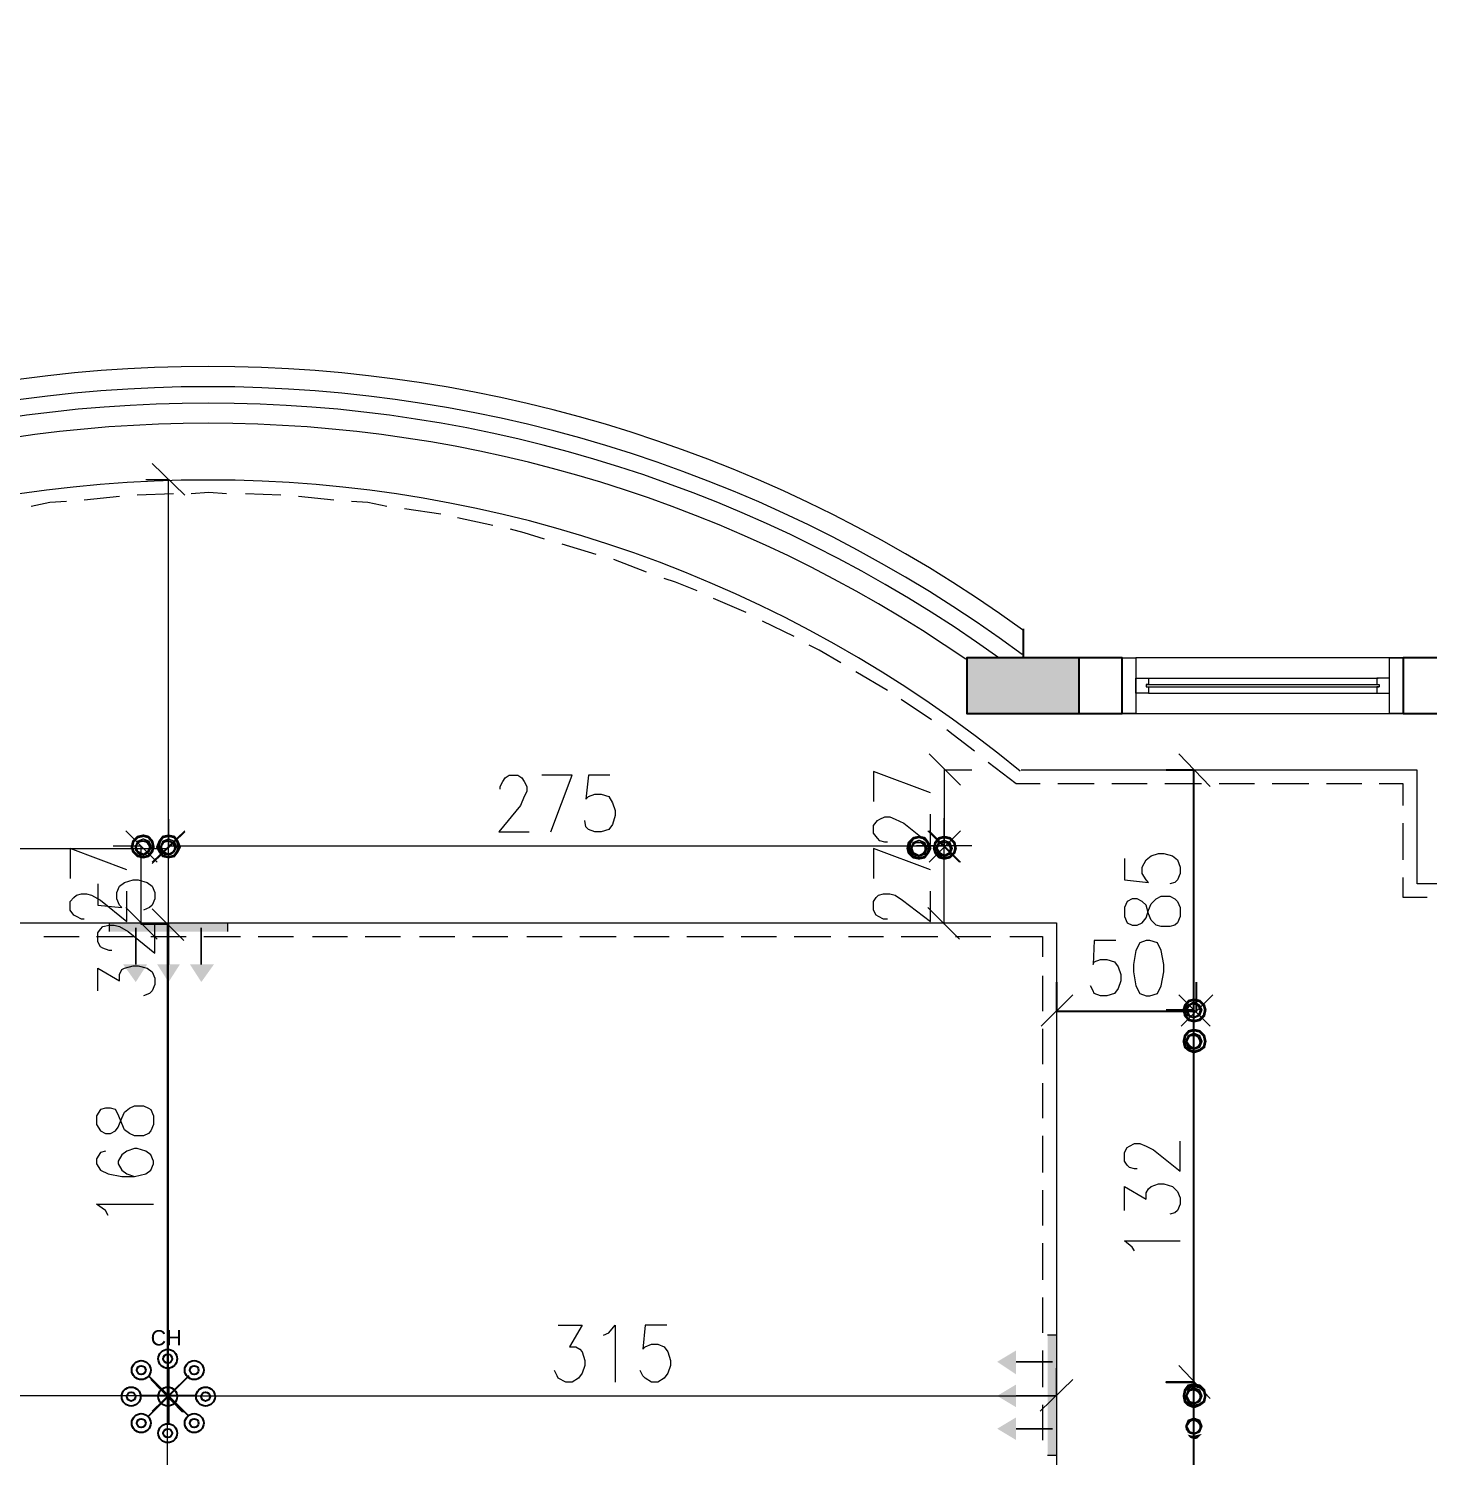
# Model space of a CAD drawing. Header units: millimetres. Extents: x 0 to 18511, y 19 to 17554.
# Drawn here: x 3949 to 8919, y 12091 to 17159 of the extents above; entities that cross this region are included whole.
import ezdxf

# ---------------------------------------------------------------- set-up
doc = ezdxf.new("R2010")
doc.units = ezdxf.units.MM
for name, color, linetype in [('PDF_A-COLUMN', 7, 'Continuous'), ('PDF_A-DIM-INT', 7, 'Continuous'), ('PDF_A-Wall', 7, 'Continuous'), ('PDF_C-AC-SAG', 5, 'Continuous'), ('PDF_c-ceiling', 7, 'Continuous'), ('PDF_DIM', 7, 'Continuous'), ('PDF_WA LL', 7, 'Continuous'), ('PDF_文字', 7, 'Continuous')]:
    doc.layers.add(name, color=color, linetype=linetype)
for name, color, linetype, true_color in [('PDF_A-COLUMN_HATCH', 8, 'Continuous', 0x767676), ('PDF_A-GLAZING', 151, 'Continuous', 0x7fbfff), ('PDF_A-LIGHTING', 133, 'Continuous', 0x6edddd), ('PDF_C-LIGHTING', 133, 'Continuous', 0x6edddd), ('PDF_celing doted', 30, 'Continuous', 0xff7f00)]:
    doc.layers.add(name, color=color, linetype=linetype, true_color=true_color)
doc.styles.add('PDF ArialMT', font='arial.ttf')

msp = doc.modelspace()

# ---------------------------------------------------------------- linework, layer by layer
at = {"layer": 'PDF_A-COLUMN', "lineweight": 30}
for points in [[(7280.8, 14925.8), (7280.8, 14728.8), (7679.3, 14728.8), (7679.3, 14925.8)], [(7679.3, 14925.8), (7280.8, 14925.8), (7280.8, 14728.8), (7679.3, 14728.8)]]:
    msp.add_lwpolyline(points, close=True, dxfattribs=at)
at = {"layer": 'PDF_A-COLUMN_HATCH', "transparency": 33554559}
for points in [[(7280.8, 14925.8), (7280.8, 14728.8), (7679.3, 14925.8)], [(7280.8, 14728.8), (7679.3, 14925.8), (7679.3, 14728.8)]]:
    msp.add_solid(points, dxfattribs=at)
at = {"layer": 'PDF_A-DIM-INT', "lineweight": 20}
for points in [[(4504.6, 15503.5), (4388.2, 15615.4)], [(7146.5, 14585.5), (7258.4, 14473.6)], [(8145, 14469.1), (8033.1, 14585.5)], [(4294.2, 14312.4), (4406.1, 14200.4)], [(4504.6, 14312.4), (4388.2, 14200.4)], [(4388.2, 14196), (4504.6, 14307.9)], [(7142, 14312.4), (7254, 14200.4)], [(7146.5, 14200.4), (7258.4, 14312.4)], [(7258.4, 14200.4), (7146.5, 14312.4)], [(4406.1, 13927.3), (4294.2, 14039.2)], [(7254, 13927.3), (7142, 14039.2)], [(4500.1, 13922.8), (4388.2, 14034.8)], [(7657, 13730.3), (7545, 13618.3)], [(8042, 13618.3), (8154, 13730.3)], [(4495.7, 12248.1), (4383.7, 12364.6)], [(4388.2, 12364.6), (4504.6, 12248.1)], [(4388.2, 12248.1), (4504.6, 12364.6), (4388.2, 12252.6)], [(4388.2, 12360.1), (4500.1, 12248.1)], [(7540.5, 12252.6), (7657, 12364.6)]]:
    msp.add_lwpolyline(points, dxfattribs=at)
for points in [[(8145, 13618.3), (8033.1, 13730.3)], [(8145, 12297.4), (8033.1, 12413.8)]]:
    msp.add_lwpolyline(points, close=True, dxfattribs=at)
at = {"layer": 'PDF_A-GLAZING', "lineweight": 0}
for points in [[(7831.6, 14925.8), (7880.8, 14925.8), (7880.8, 14728.8), (7831.6, 14728.8), (7880.8, 14728.8), (8780.9, 14728.8), (8830.1, 14728.8), (8780.9, 14728.8), (8780.9, 14925.8), (8830.1, 14925.8), (7880.8, 14925.8)], [(7925.6, 14854.2), (8740.6, 14854.2)], [(7916.7, 14831.8), (8745, 14831.8)], [(7916.7, 14822.9), (8745, 14822.9)], [(7925.6, 14800.5), (8736.1, 14800.5)]]:
    msp.add_lwpolyline(points, dxfattribs=at)
for points in [[(7880.8, 14854.2), (7925.6, 14854.2), (7925.6, 14831.8), (7916.7, 14831.8), (7916.7, 14822.9), (7925.6, 14822.9), (7925.6, 14800.5), (7880.8, 14800.5)], [(8780.9, 14854.2), (8736.1, 14854.2), (8736.1, 14831.8), (8745, 14831.8), (8745, 14822.9), (8736.1, 14822.9), (8736.1, 14800.5), (8780.9, 14800.5)]]:
    msp.add_lwpolyline(points, close=True, dxfattribs=at)
for radius, start, end in [(4941.2, 54.1901, 125.8099), (4869.6, 53.5968, 126.4032), (4811.3, 54.3054, 125.6946), (4739.7, 55.4205, 124.5795)]:
    msp.add_arc((4586.8, 11018.7), radius, start, end, dxfattribs=at)
at = {"layer": 'PDF_A-LIGHTING', "lineweight": 0, "const_width": 9.5}
for points in [[(4336.7, 14222.8), (4356.9, 14218.4), (4374.8, 14222.8), (4388.2, 14238.5), (4392.7, 14254.2), (4388.2, 14274.3), (4374.8, 14290), (4356.9, 14294.5), (4336.7, 14290), (4321, 14274.3), (4316.6, 14254.2), (4321, 14238.5)], [(7182.3, 14218.4), (7200.2, 14213.9), (7220.4, 14218.4), (7236, 14234), (7240.5, 14249.7), (7236, 14269.9), (7220.4, 14285.5), (7200.2, 14290), (7182.3, 14285.5), (7168.9, 14269.9), (7164.4, 14249.7), (7168.9, 14234)], [(8068.9, 13707.9), (8086.8, 13712.4), (8107, 13707.9), (8122.6, 13692.2), (8127.1, 13676.6), (8122.6, 13656.4), (8107, 13640.7), (8086.8, 13636.3), (8068.9, 13640.7), (8055.5, 13656.4), (8051, 13676.6), (8055.5, 13692.2)], [(8068.9, 13600.4), (8086.8, 13604.9), (8107, 13600.4), (8122.6, 13584.8), (8127.1, 13564.6), (8122.6, 13544.5), (8107, 13533.3), (8086.8, 13526.5), (8068.9, 13533.3), (8055.5, 13544.5), (8051, 13564.6), (8055.5, 13584.8)]]:
    msp.add_lwpolyline(points, close=True, dxfattribs=at)
at = {"layer": 'PDF_A-LIGHTING', "lineweight": 0}
msp.add_lwpolyline([(8068.9, 12163.1, 9.5, 9.5, 0), (8086.8, 12158.6, 12.7, 12.7, 0), (8107, 12163.1, 0, 0, 0), (8122.6, 12178.7, 0, 0, 0), (8127.1, 12198.9, 0, 0, 0), (8122.6, 12216.8, 0, 0, 0), (8107, 12230.2, 0, 0, 0), (8086.8, 12234.7, 0, 0, 0), (8068.9, 12230.2, 0, 0, 0), (8055.5, 12216.8, 0, 0, 0), (8051, 12198.9, 0, 0, 0), (8055.5, 12178.7, 0, 0, 0)], format="xyseb", close=True, dxfattribs=at)
at = {"layer": 'PDF_A-LIGHTING', "lineweight": 30}
for centre in [(4354.6, 14251.9), (4444.2, 14251.9), (7108.4, 14247.5), (7198, 14247.5), (8084.1, 13674.1), (8084.1, 13562.2), (8084.6, 12304.1), (8084.6, 12196.7)]:
    msp.add_circle(centre, 24.6, dxfattribs=at)
at = {"layer": 'PDF_A-LIGHTING', "transparency": 33554559}
for points in [[(4424, 14294.5), (4428.5, 14285.5), (4410.6, 14276.6)], [(4446.4, 14299), (4446.4, 14290), (4424, 14294.5)], [(4446.4, 14290), (4424, 14294.5), (4428.5, 14285.5)], [(4468.8, 14294.5), (4464.3, 14285.5), (4446.4, 14299)], [(4464.3, 14285.5), (4446.4, 14299), (4446.4, 14290)], [(4473.3, 14272.1), (4468.8, 14294.5), (4464.3, 14285.5)], [(4482.2, 14276.6), (4473.3, 14272.1), (4468.8, 14294.5)], [(7110.7, 14294.5), (7110.7, 14285.5), (7088.3, 14290)], [(7133.1, 14290), (7128.6, 14281), (7110.7, 14294.5)], [(7128.6, 14281), (7110.7, 14294.5), (7110.7, 14285.5)], [(4334.5, 14276.6), (4338.9, 14272.1), (4325.5, 14254.2)], [(4338.9, 14272.1), (4325.5, 14254.2), (4334.5, 14254.2)], [(4325.5, 14254.2), (4334.5, 14254.2), (4334.5, 14236.3)], [(4356.9, 14285.5), (4356.9, 14281), (4334.5, 14276.6)], [(4356.9, 14281), (4334.5, 14276.6), (4338.9, 14272.1)], [(4334.5, 14254.2), (4334.5, 14236.3), (4338.9, 14240.7)], [(4379.2, 14276.6), (4370.3, 14272.1), (4356.9, 14285.5)], [(4370.3, 14272.1), (4356.9, 14285.5), (4356.9, 14281)], [(4379.2, 14254.2), (4379.2, 14276.6), (4370.3, 14272.1)], [(4379.2, 14236.3), (4370.3, 14240.7), (4388.2, 14254.2)], [(4370.3, 14240.7), (4388.2, 14254.2), (4379.2, 14254.2)], [(4388.2, 14254.2), (4379.2, 14254.2), (4379.2, 14276.6)], [(4410.6, 14276.6), (4419.5, 14272.1), (4401.6, 14254.2)], [(4419.5, 14272.1), (4401.6, 14254.2), (4415.1, 14254.2)], [(4401.6, 14254.2), (4415.1, 14254.2), (4410.6, 14236.3)], [(4428.5, 14285.5), (4410.6, 14276.6), (4419.5, 14272.1)], [(4415.1, 14254.2), (4410.6, 14236.3), (4419.5, 14240.7)], [(4424, 14276.6), (4428.5, 14272.1), (4415.1, 14254.2)], [(4428.5, 14272.1), (4415.1, 14254.2), (4424, 14254.2)], [(4415.1, 14254.2), (4424, 14254.2), (4424, 14236.3)], [(4446.4, 14285.5), (4446.4, 14281), (4424, 14276.6)], [(4446.4, 14281), (4424, 14276.6), (4428.5, 14272.1)], [(4424, 14254.2), (4424, 14236.3), (4428.5, 14240.7)], [(4468.8, 14276.6), (4464.3, 14272.1), (4446.4, 14285.5)], [(4464.3, 14272.1), (4446.4, 14285.5), (4446.4, 14281)], [(4468.8, 14254.2), (4468.8, 14276.6), (4464.3, 14272.1)], [(4468.8, 14236.3), (4464.3, 14240.7), (4477.7, 14254.2)], [(4464.3, 14240.7), (4477.7, 14254.2), (4468.8, 14254.2)], [(4477.7, 14254.2), (4468.8, 14254.2), (4468.8, 14276.6)], [(4477.7, 14254.2), (4482.2, 14276.6), (4473.3, 14272.1)], [(4482.2, 14236.3), (4473.3, 14240.7), (4491.2, 14254.2)], [(4473.3, 14240.7), (4491.2, 14254.2), (4477.7, 14254.2)], [(4491.2, 14254.2), (4477.7, 14254.2), (4482.2, 14276.6)], [(7070.4, 14272.1), (7083.8, 14267.6), (7065.9, 14249.7)], [(7083.8, 14267.6), (7065.9, 14249.7), (7079.3, 14249.7)], [(7065.9, 14249.7), (7079.3, 14249.7), (7070.4, 14231.8)], [(7088.3, 14290), (7092.8, 14281), (7070.4, 14272.1)], [(7092.8, 14281), (7070.4, 14272.1), (7083.8, 14267.6)], [(7079.3, 14249.7), (7070.4, 14231.8), (7083.8, 14236.3)], [(7088.3, 14272.1), (7092.8, 14267.6), (7079.3, 14249.7)], [(7092.8, 14267.6), (7079.3, 14249.7), (7088.3, 14249.7)], [(7079.3, 14249.7), (7088.3, 14249.7), (7088.3, 14227.3)], [(7110.7, 14285.5), (7088.3, 14290), (7092.8, 14281)], [(7110.7, 14281), (7110.7, 14276.6), (7088.3, 14272.1)], [(7110.7, 14276.6), (7088.3, 14272.1), (7092.8, 14267.6)], [(7088.3, 14249.7), (7088.3, 14227.3), (7092.8, 14236.3)], [(7133.1, 14272.1), (7128.6, 14267.6), (7110.7, 14281)], [(7128.6, 14267.6), (7110.7, 14281), (7110.7, 14276.6)], [(7137.5, 14267.6), (7133.1, 14290), (7128.6, 14281)], [(7133.1, 14249.7), (7133.1, 14272.1), (7128.6, 14267.6)], [(7133.1, 14227.3), (7128.6, 14236.3), (7142, 14249.7)], [(7128.6, 14236.3), (7142, 14249.7), (7133.1, 14249.7)], [(7146.5, 14272.1), (7137.5, 14267.6), (7133.1, 14290)], [(7142, 14249.7), (7133.1, 14249.7), (7133.1, 14272.1)], [(7142, 14249.7), (7146.5, 14272.1), (7137.5, 14267.6)], [(7146.5, 14231.8), (7137.5, 14236.3), (7155.4, 14249.7)], [(7137.5, 14236.3), (7155.4, 14249.7), (7142, 14249.7)], [(7155.4, 14249.7), (7142, 14249.7), (7146.5, 14272.1)], [(7177.8, 14272.1), (7186.8, 14267.6), (7168.9, 14249.7)], [(7186.8, 14267.6), (7168.9, 14249.7), (7177.8, 14249.7)], [(7168.9, 14249.7), (7177.8, 14249.7), (7177.8, 14227.3)], [(7200.2, 14281), (7200.2, 14276.6), (7177.8, 14272.1)], [(7200.2, 14276.6), (7177.8, 14272.1), (7186.8, 14267.6)], [(7177.8, 14249.7), (7177.8, 14227.3), (7186.8, 14236.3)], [(7222.6, 14272.1), (7218.1, 14267.6), (7200.2, 14281)], [(7218.1, 14267.6), (7200.2, 14281), (7200.2, 14276.6)], [(7222.6, 14249.7), (7222.6, 14272.1), (7218.1, 14267.6)], [(7222.6, 14227.3), (7218.1, 14236.3), (7231.6, 14249.7)], [(7218.1, 14236.3), (7231.6, 14249.7), (7222.6, 14249.7)], [(7231.6, 14249.7), (7222.6, 14249.7), (7222.6, 14272.1)], [(4334.5, 14236.3), (4338.9, 14240.7), (4356.9, 14222.8)], [(4338.9, 14240.7), (4356.9, 14222.8), (4356.9, 14231.8)], [(4356.9, 14231.8), (4379.2, 14236.3), (4370.3, 14240.7)], [(4356.9, 14222.8), (4356.9, 14231.8), (4379.2, 14236.3)], [(4410.6, 14236.3), (4419.5, 14240.7), (4424, 14218.4)], [(4419.5, 14240.7), (4424, 14218.4), (4428.5, 14227.3)], [(4424, 14236.3), (4428.5, 14240.7), (4446.4, 14222.8)], [(4424, 14218.4), (4428.5, 14227.3), (4446.4, 14213.9)], [(4428.5, 14240.7), (4446.4, 14222.8), (4446.4, 14231.8)], [(4428.5, 14227.3), (4446.4, 14213.9), (4446.4, 14222.8)], [(4446.4, 14231.8), (4468.8, 14236.3), (4464.3, 14240.7)], [(4446.4, 14222.8), (4446.4, 14231.8), (4468.8, 14236.3)], [(4446.4, 14222.8), (4468.8, 14218.4), (4464.3, 14227.3)], [(4446.4, 14213.9), (4446.4, 14222.8), (4468.8, 14218.4)], [(4464.3, 14227.3), (4482.2, 14236.3), (4473.3, 14240.7)], [(4468.8, 14218.4), (4464.3, 14227.3), (4482.2, 14236.3)], [(7070.4, 14231.8), (7083.8, 14236.3), (7088.3, 14213.9)], [(7083.8, 14236.3), (7088.3, 14213.9), (7092.8, 14222.8)], [(7088.3, 14227.3), (7092.8, 14236.3), (7110.7, 14218.4)], [(7088.3, 14213.9), (7092.8, 14222.8), (7110.7, 14209.4)], [(7092.8, 14236.3), (7110.7, 14218.4), (7110.7, 14227.3)], [(7092.8, 14222.8), (7110.7, 14209.4), (7110.7, 14218.4)], [(7110.7, 14227.3), (7133.1, 14227.3), (7128.6, 14236.3)], [(7110.7, 14218.4), (7110.7, 14227.3), (7133.1, 14227.3)], [(7110.7, 14218.4), (7133.1, 14213.9), (7128.6, 14222.8)], [(7110.7, 14209.4), (7110.7, 14218.4), (7133.1, 14213.9)], [(7128.6, 14222.8), (7146.5, 14231.8), (7137.5, 14236.3)], [(7133.1, 14213.9), (7128.6, 14222.8), (7146.5, 14231.8)], [(7177.8, 14227.3), (7186.8, 14236.3), (7200.2, 14218.4)], [(7186.8, 14236.3), (7200.2, 14218.4), (7200.2, 14227.3)], [(7200.2, 14227.3), (7222.6, 14227.3), (7218.1, 14236.3)], [(7200.2, 14218.4), (7200.2, 14227.3), (7222.6, 14227.3)], [(8055.5, 13676.6), (8064.4, 13676.6), (8064.4, 13694.5)], [(8064.4, 13694.5), (8073.4, 13690), (8086.8, 13707.9)], [(8064.4, 13676.6), (8064.4, 13694.5), (8073.4, 13690)], [(8073.4, 13690), (8086.8, 13707.9), (8086.8, 13698.9)], [(8086.8, 13707.9), (8086.8, 13698.9), (8109.2, 13694.5)], [(8086.8, 13698.9), (8109.2, 13694.5), (8104.7, 13690)], [(8109.2, 13694.5), (8104.7, 13690), (8118.2, 13676.6)], [(8104.7, 13690), (8118.2, 13676.6), (8109.2, 13676.6)], [(8064.4, 13654.2), (8073.4, 13658.6), (8055.5, 13676.6)], [(8073.4, 13658.6), (8055.5, 13676.6), (8064.4, 13676.6)], [(8086.8, 13649.7), (8064.4, 13654.2), (8073.4, 13658.6)], [(8086.8, 13645.2), (8086.8, 13649.7), (8064.4, 13654.2)], [(8109.2, 13654.2), (8104.7, 13658.6), (8086.8, 13645.2)], [(8104.7, 13658.6), (8086.8, 13645.2), (8086.8, 13649.7)], [(8109.2, 13676.6), (8109.2, 13654.2), (8104.7, 13658.6)], [(8118.2, 13676.6), (8109.2, 13676.6), (8109.2, 13654.2)], [(8055.5, 13564.6), (8064.4, 13564.6), (8064.4, 13587)], [(8064.4, 13587), (8073.4, 13582.5), (8086.8, 13596)], [(8064.4, 13564.6), (8064.4, 13587), (8073.4, 13582.5)], [(8073.4, 13582.5), (8086.8, 13596), (8086.8, 13587)], [(8086.8, 13596), (8086.8, 13587), (8109.2, 13587)], [(8086.8, 13587), (8109.2, 13587), (8104.7, 13582.5)], [(8109.2, 13587), (8104.7, 13582.5), (8118.2, 13564.6)], [(8104.7, 13582.5), (8118.2, 13564.6), (8109.2, 13564.6)], [(8064.4, 13542.2), (8073.4, 13551.2), (8055.5, 13564.6)], [(8073.4, 13551.2), (8055.5, 13564.6), (8064.4, 13564.6)], [(8086.8, 13542.2), (8064.4, 13542.2), (8073.4, 13551.2)], [(8086.8, 13533.3), (8086.8, 13542.2), (8064.4, 13542.2)], [(8109.2, 13542.2), (8104.7, 13551.2), (8086.8, 13533.3)], [(8104.7, 13551.2), (8086.8, 13533.3), (8086.8, 13542.2)], [(8109.2, 13564.6), (8109.2, 13542.2), (8104.7, 13551.2)], [(8118.2, 13564.6), (8109.2, 13564.6), (8109.2, 13542.2)], [(8051, 12328.7), (8059.9, 12324.3), (8046.5, 12306.4)], [(8059.9, 12324.3), (8046.5, 12306.4), (8055.5, 12306.4)], [(8064.4, 12346.7), (8073.4, 12333.2), (8051, 12328.7)], [(8073.4, 12333.2), (8051, 12328.7), (8059.9, 12324.3)], [(8064.4, 12328.7), (8073.4, 12324.3), (8055.5, 12306.4)], [(8073.4, 12324.3), (8055.5, 12306.4), (8064.4, 12306.4)], [(8086.8, 12351.1), (8086.8, 12337.7), (8064.4, 12346.7)], [(8086.8, 12337.7), (8064.4, 12346.7), (8073.4, 12333.2)], [(8086.8, 12337.7), (8086.8, 12328.7), (8064.4, 12328.7)], [(8086.8, 12328.7), (8064.4, 12328.7), (8073.4, 12324.3)], [(8109.2, 12346.7), (8104.7, 12333.2), (8086.8, 12351.1)], [(8104.7, 12333.2), (8086.8, 12351.1), (8086.8, 12337.7)], [(8109.2, 12328.7), (8104.7, 12324.3), (8086.8, 12337.7)], [(8104.7, 12324.3), (8086.8, 12337.7), (8086.8, 12328.7)], [(8118.2, 12324.3), (8109.2, 12346.7), (8104.7, 12333.2)], [(8109.2, 12306.4), (8109.2, 12328.7), (8104.7, 12324.3)], [(8127.1, 12328.7), (8118.2, 12324.3), (8109.2, 12346.7)], [(8118.2, 12306.4), (8109.2, 12306.4), (8109.2, 12328.7)], [(8122.6, 12306.4), (8127.1, 12328.7), (8118.2, 12324.3)], [(8131.6, 12306.4), (8122.6, 12306.4), (8127.1, 12328.7)], [(8046.5, 12306.4), (8055.5, 12306.4), (8051, 12284)], [(8055.5, 12306.4), (8051, 12284), (8059.9, 12288.4)], [(8051, 12284), (8059.9, 12288.4), (8064.4, 12270.5)], [(8055.5, 12306.4), (8064.4, 12306.4), (8064.4, 12284)], [(8059.9, 12288.4), (8064.4, 12270.5), (8073.4, 12279.5)], [(8064.4, 12306.4), (8064.4, 12284), (8073.4, 12288.4)], [(8064.4, 12284), (8073.4, 12288.4), (8086.8, 12275)], [(8064.4, 12270.5), (8073.4, 12279.5), (8086.8, 12261.6)], [(8073.4, 12288.4), (8086.8, 12275), (8086.8, 12284)], [(8073.4, 12279.5), (8086.8, 12261.6), (8086.8, 12275)], [(8086.8, 12284), (8109.2, 12284), (8104.7, 12288.4)], [(8086.8, 12275), (8086.8, 12284), (8109.2, 12284)], [(8086.8, 12275), (8109.2, 12270.5), (8104.7, 12279.5)], [(8086.8, 12261.6), (8086.8, 12275), (8109.2, 12270.5)], [(8109.2, 12284), (8104.7, 12288.4), (8118.2, 12306.4)], [(8104.7, 12288.4), (8118.2, 12306.4), (8109.2, 12306.4)], [(8104.7, 12279.5), (8127.1, 12284), (8118.2, 12288.4)], [(8109.2, 12270.5), (8104.7, 12279.5), (8127.1, 12284)], [(8127.1, 12284), (8118.2, 12288.4), (8131.6, 12306.4)], [(8118.2, 12288.4), (8131.6, 12306.4), (8122.6, 12306.4)], [(8064.4, 12221.3), (8073.4, 12212.3), (8055.5, 12198.9)], [(8086.8, 12230.2), (8086.8, 12221.3), (8064.4, 12221.3)], [(8086.8, 12221.3), (8064.4, 12221.3), (8073.4, 12212.3)], [(8109.2, 12221.3), (8104.7, 12212.3), (8086.8, 12230.2)], [(8104.7, 12212.3), (8086.8, 12230.2), (8086.8, 12221.3)], [(8109.2, 12198.9), (8109.2, 12221.3), (8104.7, 12212.3)], [(8118.2, 12198.9), (8109.2, 12198.9), (8109.2, 12221.3)], [(8073.4, 12212.3), (8055.5, 12198.9), (8064.4, 12198.9)], [(8055.5, 12198.9), (8064.4, 12198.9), (8064.4, 12176.5)], [(8064.4, 12198.9), (8064.4, 12176.5), (8073.4, 12181)], [(8064.4, 12176.5), (8073.4, 12181), (8086.8, 12167.5)], [(8073.4, 12181), (8086.8, 12167.5), (8086.8, 12176.5)], [(8086.8, 12176.5), (8109.2, 12176.5), (8104.7, 12181)], [(8086.8, 12167.5), (8086.8, 12176.5), (8109.2, 12176.5)], [(8109.2, 12176.5), (8104.7, 12181), (8118.2, 12198.9)], [(8104.7, 12181), (8118.2, 12198.9), (8109.2, 12198.9)]]:
    msp.add_solid(points, dxfattribs=at)
at = {"layer": 'PDF_A-Wall', "lineweight": 35}
for points in [[(7482.3, 14925.8), (7482.3, 15028.8)], [(7679.3, 14728.8), (7831.6, 14728.8), (7831.6, 14925.8), (7679.3, 14925.8)]]:
    msp.add_lwpolyline(points, dxfattribs=at)
msp.add_lwpolyline([(9179.4, 14925.8), (8830.1, 14925.8), (8830.1, 14728.8), (8982.4, 14728.8), (8982.4, 14222.8), (9282.4, 14222.8), (9282.4, 14424.3), (9179.4, 14424.3)], close=True, dxfattribs=at)
at = {"layer": 'PDF_C-AC-SAG', "lineweight": 0}
for points in [[(4236, 13985.5), (4236, 13954.2)], [(4656.9, 13954.2), (4656.9, 13985.5)], [(7598.7, 12521.3), (7567.4, 12521.3)], [(7567.4, 12095.9), (7598.7, 12095.9)]]:
    msp.add_lwpolyline(points, dxfattribs=at)
at = {"layer": 'PDF_C-AC-SAG', "lineweight": 25}
for points in [[(4330, 13837.8), (4330, 13967.6)], [(4446.4, 13837.8), (4446.4, 13985.5)], [(4562.8, 13837.8), (4562.8, 13967.6)], [(7455.5, 12427.3), (7585.3, 12427.3)], [(7455.5, 12306.4), (7598.7, 12306.4)], [(7455.5, 12189.9), (7585.3, 12189.9)]]:
    msp.add_lwpolyline(points, dxfattribs=at)
at = {"layer": 'PDF_C-AC-SAG', "transparency": 33554559}
for points in [[(4236, 13954.2), (4236, 13985.5), (4656.9, 13954.2)], [(4236, 13985.5), (4656.9, 13954.2), (4656.9, 13985.5)], [(4656.9, 13985.5), (4656.9, 13954.2), (4236, 13985.5)], [(4656.9, 13954.2), (4236, 13985.5), (4236, 13954.2)], [(4285.2, 13837.8), (4330, 13775.1), (4370.3, 13837.8)], [(4406.1, 13837.8), (4446.4, 13775.1), (4486.7, 13837.8)], [(4522.5, 13837.8), (4562.8, 13775.1), (4607.6, 13837.8)], [(7567.4, 12521.3), (7598.7, 12521.3), (7567.4, 12095.9)], [(7598.7, 12521.3), (7567.4, 12095.9), (7598.7, 12095.9)], [(7598.7, 12095.9), (7567.4, 12095.9), (7598.7, 12521.3)], [(7567.4, 12095.9), (7598.7, 12521.3), (7567.4, 12521.3)], [(7455.5, 12467.6), (7388.3, 12427.3), (7455.5, 12382.5)], [(7455.5, 12346.7), (7388.3, 12306.4), (7455.5, 12266.1)], [(7455.5, 12230.2), (7388.3, 12189.9), (7455.5, 12149.6)]]:
    msp.add_solid(points, dxfattribs=at)
at = {"layer": 'PDF_c-ceiling', "lineweight": 0}
msp.add_lwpolyline([(15891.6, 12008.9, 1.589352), (11561.5, 14621.4), (11682.4, 14621.4), (11682.4, 14124.3), (8879.4, 14124.3), (8879.4, 14527.3), (7473.4, 14527.3)], format="xyb", dxfattribs=at)
msp.add_lwpolyline([(7598.7, 10631.7), (1294.1, 10631.7), (1294.1, 13985.5), (7598.7, 13985.5)], close=True, dxfattribs=at)
msp.add_arc((4586.8, 11018.7), 4538.2, 50.5591, 129.4409, dxfattribs=at)
at = {"layer": 'PDF_C-LIGHTING', "lineweight": 30}
for points in [[(4518, 12378), (4374.8, 12234.7)], [(4374.8, 12378), (4518, 12234.7)], [(4446.4, 12404.9), (4446.4, 12207.8)], [(4544.9, 12306.4), (4347.9, 12306.4)]]:
    msp.add_lwpolyline(points, dxfattribs=at)
for centre, radius in [((4443.5, 12438.2), 33.6), ((4349.5, 12397.9), 33.6), ((4443.5, 12438.2), 15.7), ((4537.6, 12397.9), 33.6), ((4349.5, 12397.9), 15.7), ((4537.6, 12397.9), 15.7), ((4313.7, 12303.9), 33.6), ((4313.7, 12303.9), 15.7), ((4443.5, 12303.9), 33.6), ((4577.9, 12303.9), 33.6), ((4577.9, 12303.9), 15.7), ((4349.5, 12209.8), 33.6), ((4349.5, 12209.8), 15.7), ((4537.6, 12209.8), 33.6), ((4537.6, 12209.8), 15.7), ((4443.5, 12174), 33.6), ((4443.5, 12174), 15.7)]:
    msp.add_circle(centre, radius, dxfattribs=at)
at = {"layer": 'PDF_celing doted', "lineweight": 20}
for points in [[(4464.3, 15508), (4334.5, 15503.5)], [(4652.4, 15508), (4589.7, 15512.4), (4527, 15508)], [(4844.9, 15503.5), (4719.5, 15508)], [(4083.7, 15481.1), (4025.5, 15476.6), (3958.3, 15463.2)], [(4271.8, 15499), (4146.4, 15485.6)], [(5033, 15485.6), (4907.6, 15499)], [(5221.1, 15463.2), (5153.9, 15476.6), (5095.7, 15481.1)], [(5413.6, 15436.3), (5283.7, 15454.2)], [(5597.2, 15396), (5471.8, 15422.9)], [(5780.8, 15346.8), (5709.1, 15369.1), (5659.9, 15382.6)], [(5964.4, 15293), (5843.5, 15328.8)], [(6143.5, 15230.3), (6027.1, 15275.1)], [(6322.6, 15163.2), (6246.5, 15194.5), (6206.2, 15207.9)], [(6497.2, 15087), (6380.8, 15136.3)], [(6667.4, 15002), (6555.4, 15055.7)], [(6833, 14907.9), (6756.9, 14952.7), (6721.1, 14970.6)], [(6998.7, 14809.4), (6886.8, 14876.6)], [(7155.4, 14706.4), (7048, 14778.1)], [(7307.7, 14594.5), (7231.6, 14652.7), (7209.2, 14670.6)], [(7540.5, 14478.1), (7455.5, 14478.1), (7356.9, 14554.2)], [(7733.1, 14478.1), (7603.2, 14478.1)], [(7921.1, 14478.1), (7795.8, 14478.1)], [(8113.7, 14478.1), (7983.8, 14478.1)], [(8301.7, 14478.1), (8176.4, 14478.1)], [(8494.3, 14478.1), (8364.4, 14478.1)], [(8682.4, 14478.1), (8557, 14478.1)], [(8830.1, 14401.9), (8830.1, 14478.1), (8745, 14478.1)], [(8830.1, 14209.4), (8830.1, 14339.3)], [(8915.2, 14075.1), (8830.1, 14075.1), (8830.1, 14146.7)], [(4003.1, 13936.3), (4128.5, 13936.3)], [(4191.2, 13936.3), (4321, 13936.3)], [(4383.7, 13936.3), (4509.1, 13936.3)], [(4571.8, 13936.3), (4701.6, 13936.3)], [(4764.3, 13936.3), (4889.7, 13936.3)], [(4956.9, 13936.3), (5082.2, 13936.3)], [(5144.9, 13936.3), (5270.3, 13936.3)], [(5337.5, 13936.3), (5462.9, 13936.3)], [(5525.5, 13936.3), (5650.9, 13936.3)], [(5718.1, 13936.3), (5843.5, 13936.3)], [(5906.2, 13936.3), (6036, 13936.3)], [(6098.7, 13936.3), (6224.1, 13936.3)], [(6286.8, 13936.3), (6416.6, 13936.3)], [(6479.3, 13936.3), (6604.7, 13936.3)], [(6667.4, 13936.3), (6797.2, 13936.3)], [(6859.9, 13936.3), (6985.3, 13936.3)], [(7048, 13936.3), (7177.8, 13936.3)], [(7240.5, 13936.3), (7365.9, 13936.3)], [(7433.1, 13936.3), (7549.5, 13936.3), (7549.5, 13864.6)], [(7549.5, 13797.5), (7549.5, 13672.1)], [(7549.5, 13609.4), (7549.5, 13484)], [(7549.5, 13416.8), (7549.5, 13291.5)], [(7549.5, 13228.8), (7549.5, 13098.9)], [(7549.5, 13036.2), (7549.5, 12910.9)], [(7549.5, 12848.2), (7549.5, 12718.3)], [(7549.5, 12655.6), (7549.5, 12530.2)], [(7549.5, 12467.6), (7549.5, 12337.7)], [(7549.5, 12275), (7549.5, 12149.6)]]:
    msp.add_lwpolyline(points, dxfattribs=at)
at = {"layer": 'PDF_DIM', "lineweight": 0}
for points in [[(4544.9, 12306.4), (4446.4, 12306.4), (4446.4, 15557.2), (4365.8, 15557.2)], [(7200.2, 14531.8), (7200.2, 14527.3), (7200.2, 14258.7), (7101.7, 14258.7)], [(7298.7, 14527.3), (7200.2, 14527.3)], [(1701.5, 14352.7), (1701.5, 14249.7), (4446.4, 14249.7), (4446.4, 14352.7), (4446.4, 14258.7), (7200.2, 14258.7), (7200.2, 14357.2)], [(4249.4, 14258.7), (4347.9, 14258.7), (4347.9, 13985.5), (4347.9, 13981), (4441.9, 13981), (4441.9, 12306.4), (4347.9, 12306.4), (4441.9, 12306.4), (4441.9, 10631.7), (4347.9, 10631.7)], [(4347.9, 14258.7), (4347.9, 14258.7)], [(7298.7, 14258.7), (7200.2, 14258.7), (7200.2, 14254.2)], [(7200.2, 14258.7), (7200.2, 14258.7)], [(7200.2, 13981), (7200.2, 13985.5), (7200.2, 14258.7)], [(4249.4, 13985.5), (4347.9, 13985.5)], [(7101.7, 13985.5), (7200.2, 13985.5)], [(4446.4, 12404.9), (4446.4, 12306.4), (7598.7, 12306.4), (7598.7, 12404.9)], [(4446.4, 12207.8), (4446.4, 12306.4), (300, 12306.4), (300, 12234.7)]]:
    msp.add_lwpolyline(points, dxfattribs=at)
at = {"layer": 'PDF_DIM', "lineweight": 9}
for points in [[(5624.1, 14460.2), (5624.1, 14469.1), (5633, 14487), (5642, 14500.5), (5655.4, 14509.4), (5686.7, 14509.4), (5700.2, 14500.5), (5709.1, 14487), (5718.1, 14469.1), (5718.1, 14451.2), (5709.1, 14433.3), (5695.7, 14401.9), (5619.6, 14307.9), (5727, 14307.9)], [(5803.2, 14307.9), (5879.3, 14509.4), (5771.8, 14509.4)], [(6013.6, 14509.4), (5937.5, 14509.4), (5928.5, 14424.3), (5937.5, 14433.3), (5959.9, 14442.2), (5982.3, 14442.2), (6009.1, 14433.3), (6022.6, 14410.9), (6031.5, 14384), (6031.5, 14366.1), (6022.6, 14334.8), (6009.1, 14316.9), (5982.3, 14307.9), (5959.9, 14307.9), (5937.5, 14316.9), (5928.5, 14325.8), (5924.1, 14348.2)], [(7151, 14446.7), (6949.5, 14522.8), (6949.5, 14415.4)], [(6998.7, 14272.1), (6989.8, 14272.1), (6971.9, 14276.6), (6962.9, 14285.5), (6949.5, 14303.4), (6949.5, 14330.3), (6962.9, 14348.2), (6971.9, 14352.7), (6989.8, 14361.6), (7007.7, 14361.6), (7025.6, 14352.7), (7056.9, 14339.3), (7151, 14263.1), (7151, 14370.6)], [(4298.6, 14173.6), (4097.1, 14249.7), (4097.1, 14142.2)], [(7151, 14173.6), (6949.5, 14249.7), (6949.5, 14142.2)], [(4146.4, 13998.9), (4137.4, 13998.9), (4119.5, 14007.9), (4110.6, 14012.4), (4097.1, 14030.3), (4097.1, 14061.6), (4110.6, 14075.1), (4119.5, 14084), (4137.4, 14088.5), (4155.4, 14088.5), (4173.3, 14084), (4204.6, 14066.1), (4298.6, 13990), (4298.6, 14097.5)], [(4195.7, 14124.3), (4195.7, 14048.2), (4280.7, 14039.2), (4271.8, 14048.2), (4262.8, 14070.6), (4262.8, 14093), (4271.8, 14115.4), (4289.7, 14128.8), (4321, 14137.8), (4338.9, 14137.8), (4370.3, 14128.8), (4388.2, 14115.4), (4397.2, 14093), (4397.2, 14070.6), (4388.2, 14048.2), (4379.2, 14039.2), (4356.9, 14030.3)], [(6998.7, 13998.9), (6985.3, 13998.9), (6967.4, 14007.9), (6958.4, 14012.4), (6949.5, 14030.3), (6949.5, 14061.6), (6958.4, 14075.1), (6967.4, 14084), (6985.3, 14088.5), (7007.7, 14088.5), (7025.6, 14084), (7052.5, 14066.1), (7151, 13990), (7151, 14097.5)], [(4244.9, 13887), (4236, 13887), (4213.6, 13896), (4204.6, 13900.4), (4195.7, 13918.3), (4195.7, 13949.7), (4204.6, 13963.1), (4213.6, 13972.1), (4236, 13976.6), (4253.9, 13976.6), (4271.8, 13972.1), (4303.1, 13954.2), (4397.2, 13878), (4397.2, 13985.5)], [(4195.7, 13743.7), (4195.7, 13824.3), (4271.8, 13779.5), (4271.8, 13801.9), (4280.7, 13819.8), (4289.7, 13824.3), (4321, 13833.3), (4338.9, 13833.3), (4370.3, 13824.3), (4388.2, 13810.9), (4397.2, 13788.5), (4397.2, 13766.1), (4388.2, 13743.7), (4379.2, 13734.8), (4356.9, 13725.8)], [(4222.5, 13175), (4204.6, 13170.6), (4191.2, 13148.2), (4191.2, 13130.3), (4204.6, 13107.9), (4231.5, 13094.4), (4280.7, 13085.5), (4325.5, 13085.5), (4365.8, 13094.4), (4383.7, 13107.9), (4392.7, 13130.3), (4392.7, 13139.2), (4383.7, 13161.6), (4365.8, 13175), (4334.5, 13184), (4325.5, 13184), (4298.6, 13175), (4280.7, 13161.6), (4267.3, 13139.2), (4267.3, 13130.3), (4280.7, 13107.9), (4298.6, 13094.4), (4325.5, 13085.5)], [(4231.5, 12946.7), (4222.5, 12964.6), (4191.2, 12987), (4392.7, 12987)], [(5830, 12557.1), (5915.1, 12557.1), (5870.3, 12481), (5892.7, 12481), (5906.2, 12472), (5915.1, 12463.1), (5924.1, 12431.7), (5924.1, 12413.8), (5915.1, 12387), (5901.7, 12369), (5879.3, 12355.6), (5856.9, 12355.6), (5830, 12369), (5825.6, 12378), (5816.6, 12395.9)], [(5991.2, 12521.3), (6009.1, 12530.2), (6031.5, 12557.1), (6031.5, 12355.6)], [(6215.1, 12557.1), (6139, 12557.1), (6130, 12472), (6139, 12481), (6161.4, 12489.9), (6183.8, 12489.9), (6206.2, 12481), (6219.6, 12463.1), (6228.5, 12431.7), (6228.5, 12413.8), (6219.6, 12387), (6206.2, 12369), (6183.8, 12355.6), (6161.4, 12355.6), (6139, 12369), (6130, 12378), (6121.1, 12395.9)]]:
    msp.add_lwpolyline(points, dxfattribs=at)
msp.add_lwpolyline([(4191.2, 13269.1), (4204.6, 13246.7), (4222.5, 13237.7), (4240.4, 13237.7), (4258.3, 13246.7), (4267.3, 13260.1), (4280.7, 13291.5), (4289.7, 13313.9), (4307.6, 13327.3), (4325.5, 13336.2), (4356.9, 13336.2), (4374.8, 13327.3), (4383.7, 13322.8), (4392.7, 13300.4), (4392.7, 13269.1), (4383.7, 13246.7), (4374.8, 13237.7), (4356.9, 13228.8), (4325.5, 13228.8), (4307.6, 13237.7), (4289.7, 13251.2), (4280.7, 13273.6), (4267.3, 13304.9), (4258.3, 13322.8), (4240.4, 13327.3), (4222.5, 13327.3), (4204.6, 13322.8), (4191.2, 13300.4)], close=True, dxfattribs=at)
at = {"layer": 'PDF_WA LL', "lineweight": 35}
for points in [[(7988.3, 13676.6), (8086.8, 13676.6), (8086.8, 14527.3), (7988.3, 14527.3)], [(7598.7, 13775.1), (7598.7, 13672.1), (8095.8, 13672.1), (8095.8, 13775.1)], [(7988.3, 11039.2), (8086.8, 11039.2), (8086.8, 12355.6), (7988.3, 12355.6), (8086.8, 12355.6), (8086.8, 13672.1), (7988.3, 13672.1)]]:
    msp.add_lwpolyline(points, dxfattribs=at)
at = {"layer": 'PDF_WA LL', "lineweight": 9}
for points in [[(7840.5, 14213.9), (7840.5, 14137.8), (7925.6, 14128.8), (7916.7, 14137.8), (7903.2, 14160.1), (7903.2, 14182.5), (7916.7, 14209.4), (7934.6, 14222.8), (7961.4, 14231.8), (7979.4, 14231.8), (8010.7, 14222.8), (8028.6, 14209.4), (8037.6, 14182.5), (8037.6, 14160.1), (8028.6, 14137.8), (8019.6, 14128.8), (8001.7, 14124.3)], [(7809.2, 13922.8), (7733.1, 13922.8), (7728.6, 13837.8), (7733.1, 13846.7), (7755.5, 13855.7), (7777.9, 13855.7), (7804.7, 13846.7), (7818.2, 13828.8), (7827.1, 13801.9), (7827.1, 13779.5), (7818.2, 13752.7), (7804.7, 13734.8), (7777.9, 13725.8), (7755.5, 13725.8), (7733.1, 13734.8), (7728.6, 13743.7), (7719.6, 13761.6)], [(7885.3, 13112.4), (7876.4, 13112.4), (7858.5, 13116.8), (7849.5, 13125.8), (7840.5, 13139.2), (7840.5, 13170.6), (7849.5, 13188.5), (7858.5, 13193), (7876.4, 13201.9), (7894.3, 13201.9), (7916.7, 13193), (7943.5, 13179.5), (8037.6, 13103.4), (8037.6, 13210.9)], [(7840.5, 12964.6), (7840.5, 13049.7), (7916.7, 13004.9), (7916.7, 13027.3), (7925.6, 13040.7), (7934.6, 13049.7), (7961.4, 13058.6), (7979.4, 13058.6), (8010.7, 13049.7), (8028.6, 13031.8), (8037.6, 13009.4), (8037.6, 12987), (8028.6, 12964.6), (8019.6, 12955.6), (8001.7, 12951.2)], [(7876.4, 12821.3), (7867.4, 12834.7), (7840.5, 12857.1), (8037.6, 12857.1)]]:
    msp.add_lwpolyline(points, dxfattribs=at)
for points in [[(7840.5, 14007.9), (7849.5, 13985.5), (7867.4, 13976.6), (7885.3, 13976.6), (7903.2, 13985.5), (7916.7, 14003.4), (7925.6, 14030.3), (7934.6, 14052.7), (7952.5, 14070.6), (7970.4, 14079.5), (8001.7, 14079.5), (8019.6, 14070.6), (8028.6, 14061.6), (8037.6, 14039.2), (8037.6, 14007.9), (8028.6, 13985.5), (8019.6, 13976.6), (8001.7, 13972.1), (7970.4, 13972.1), (7952.5, 13976.6), (7934.6, 13994.5), (7925.6, 14016.9), (7916.7, 14048.2), (7903.2, 14061.6), (7885.3, 14070.6), (7867.4, 14070.6), (7849.5, 14061.6), (7840.5, 14039.2)], [(7916.7, 13922.8), (7894.3, 13913.9), (7880.8, 13887), (7871.9, 13837.8), (7871.9, 13810.9), (7880.8, 13761.6), (7894.3, 13734.8), (7916.7, 13725.8), (7930.1, 13725.8), (7957, 13734.8), (7970.4, 13761.6), (7979.4, 13810.9), (7979.4, 13837.8), (7970.4, 13887), (7957, 13913.9), (7930.1, 13922.8)]]:
    msp.add_lwpolyline(points, close=True, dxfattribs=at)

# ---------------------------------------------------------------- texts
at = {"layer": 'PDF_文字', "insert": (4383.1, 12512.2), "char_height": 54.31, "attachment_point": 4, "style": 'PDF ArialMT'}
msp.add_mtext('CH', dxfattribs=at)

doc.saveas('drawing.dxf')
